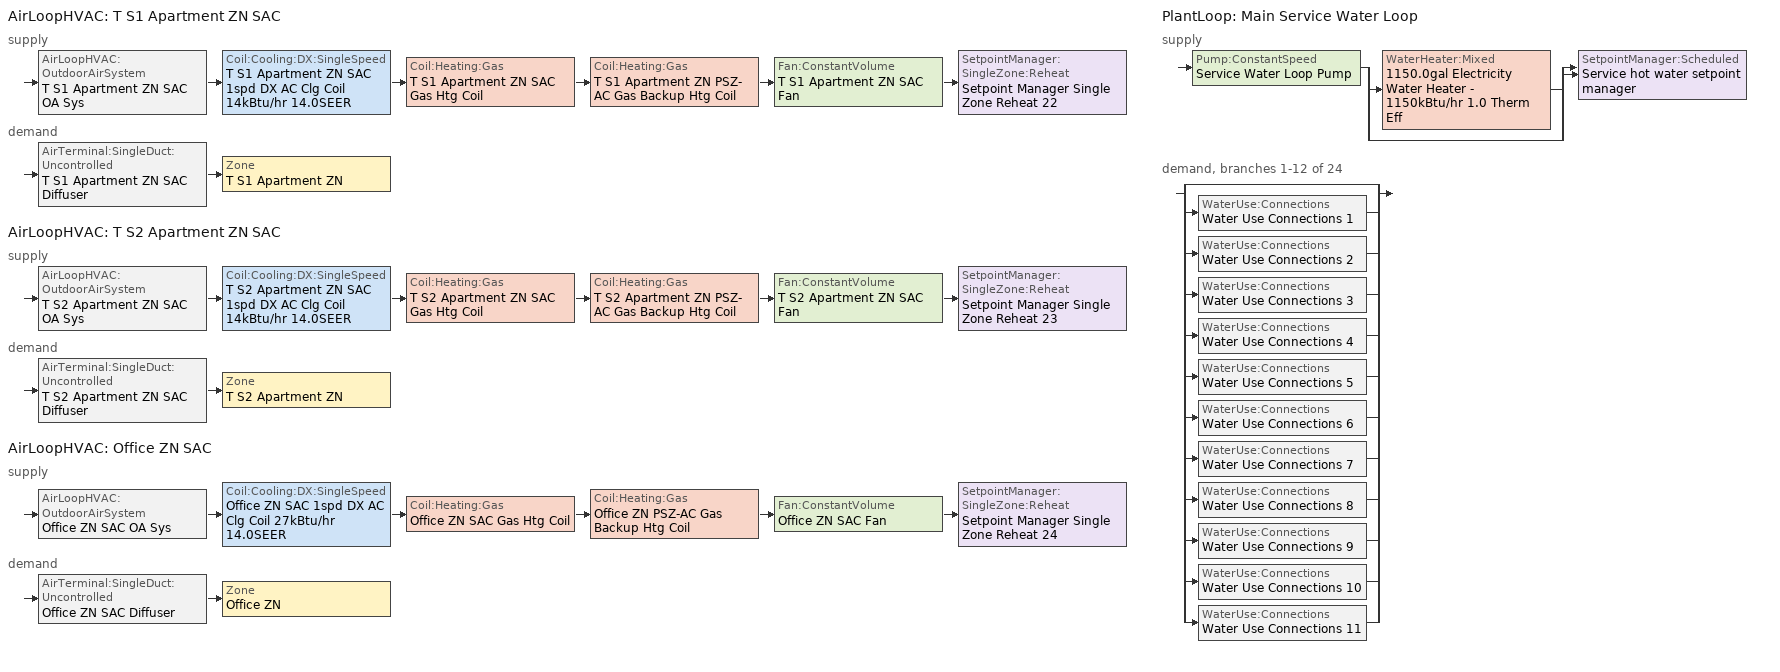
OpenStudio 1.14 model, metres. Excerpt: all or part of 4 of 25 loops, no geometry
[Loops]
AirLoopHVAC 'T S1 Apartment ZN SAC'
 supply: AirLoopHVAC:OutdoorAirSystem 'T S1 Apartment ZN SAC OA Sys' > Coil:Cooling:DX:SingleSpeed 'T S1 Apartment ZN SAC 1spd DX AC Clg Coil 14kBtu/hr 14.0SEER' > Coil:Heating:Gas 'T S1 Apartment ZN SAC Gas Htg Coil' > Coil:Heating:Gas 'T S1 Apartment ZN PSZ-AC Gas Backup Htg Coil' > Fan:ConstantVolume 'T S1 Apartment ZN SAC Fan' > SetpointManager:SingleZone:Reheat 'Setpoint Manager Single Zone Reheat 22'
 demand: AirTerminal:SingleDuct:Uncontrolled 'T S1 Apartment ZN SAC Diffuser' > Zone 'T S1 Apartment ZN'
AirLoopHVAC 'T S2 Apartment ZN SAC'
 supply: AirLoopHVAC:OutdoorAirSystem 'T S2 Apartment ZN SAC OA Sys' > Coil:Cooling:DX:SingleSpeed 'T S2 Apartment ZN SAC 1spd DX AC Clg Coil 14kBtu/hr 14.0SEER' > Coil:Heating:Gas 'T S2 Apartment ZN SAC Gas Htg Coil' > Coil:Heating:Gas 'T S2 Apartment ZN PSZ-AC Gas Backup Htg Coil' > Fan:ConstantVolume 'T S2 Apartment ZN SAC Fan' > SetpointManager:SingleZone:Reheat 'Setpoint Manager Single Zone Reheat 23'
 demand: AirTerminal:SingleDuct:Uncontrolled 'T S2 Apartment ZN SAC Diffuser' > Zone 'T S2 Apartment ZN'
AirLoopHVAC 'Office ZN SAC'
 supply: AirLoopHVAC:OutdoorAirSystem 'Office ZN SAC OA Sys' > Coil:Cooling:DX:SingleSpeed 'Office ZN SAC 1spd DX AC Clg Coil 27kBtu/hr 14.0SEER' > Coil:Heating:Gas 'Office ZN SAC Gas Htg Coil' > Coil:Heating:Gas 'Office ZN PSZ-AC Gas Backup Htg Coil' > Fan:ConstantVolume 'Office ZN SAC Fan' > SetpointManager:SingleZone:Reheat 'Setpoint Manager Single Zone Reheat 24'
 demand: AirTerminal:SingleDuct:Uncontrolled 'Office ZN SAC Diffuser' > Zone 'Office ZN'
PlantLoop 'Main Service Water Loop'
 supply: Pump:ConstantSpeed 'Service Water Loop Pump' > split
  | WaterHeater:Mixed '1150.0gal Electricity Water Heater - 1150kBtu/hr 1.0 Therm Eff'
  | bypass
  join > SetpointManager:Scheduled 'Service hot water setpoint manager'
 demand, branches 1-12 of 24: split
  | bypass
  | WaterUse:Connections 'Water Use Connections 1'
  | WaterUse:Connections 'Water Use Connections 2'
  | WaterUse:Connections 'Water Use Connections 3'
  | WaterUse:Connections 'Water Use Connections 4'
  | WaterUse:Connections 'Water Use Connections 5'
  | WaterUse:Connections 'Water Use Connections 6'
  | WaterUse:Connections 'Water Use Connections 7'
  | WaterUse:Connections 'Water Use Connections 8'
  | WaterUse:Connections 'Water Use Connections 9'
  | WaterUse:Connections 'Water Use Connections 10'
  | WaterUse:Connections 'Water Use Connections 11'
[Sizing:Zone] Zone Cooling Design Supply Air Temperature Input Method=SupplyAirTemperature; Zone Cooling Design Supply Air Temperature {C}=14; Zone Cooling Design Supply Air Temperature Difference {deltaC}=11.11; Zone Heating Design Supply Air Temperature Input Method=SupplyAirTemperature; Zone Heating Design Supply Air Temperature {C}=50; Zone Heating Design Supply Air Temperature Difference {deltaC}=11.11; Zone Cooling Design Supply Air Humidity Ratio {kg-H2O/kg-air}=0.008; Zone Heating Design Supply Air Humidity Ratio {kg-H2O/kg-air}=0.008; Cooling Design Air Flow Method=DesignDay; Heating Design Air Flow Method=DesignDay; Account for Dedicated Outdoor Air System=No; Dedicated Outdoor Air System Control Strategy=NeutralSupplyAir; Dedicated Outdoor Air Low Setpoint Temperature for Design {C}=autosize; Dedicated Outdoor Air High Setpoint Temperature for Design {C}=autosize
T S1 Apartment ZN; Office ZN; T S2 Apartment ZN
[Zone equipment]
T S1 Apartment ZN: T S1 Apartment ZN SAC Diffuser
Office ZN: Office ZN SAC Diffuser
T S2 Apartment ZN: T S2 Apartment ZN SAC Diffuser
[AirLoopHVAC] Availability Schedule=Always On Discrete; Design Supply Air Flow Rate {m3/s}=AutoSize
T S1 Apartment ZN SAC; T S2 Apartment ZN SAC; Office ZN SAC
[Sizing:System] Type of Load to Size On=Sensible; Design Outdoor Air Flow Rate {m3/s}=Autosize; Minimum System Air Flow Ratio=1; Preheat Design Temperature {C}=7; Preheat Design Humidity Ratio {kg-H2O/kg-Air}=0.008; Precool Design Temperature {C}=11; Precool Design Humidity Ratio {kg-H2O/kg-Air}=0.008; Central Cooling Design Supply Air Temperature {C}=12; Central Heating Design Supply Air Temperature {C}=50; Sizing Option=NonCoincident; 100% Outdoor Air in Cooling=No; 100% Outdoor Air in Heating=No; Central Cooling Design Supply Air Humidity Ratio {kg-H2O/kg-Air}=0.008; Central Heating Design Supply Air Humidity Ratio {kg-H2O/kg-Air}=0.008; Cooling Design Air Flow Method=DesignDay; Cooling Design Air Flow Rate {m3/s}=0; Heating Design Air Flow Method=DesignDay; Heating Design Air Flow Rate {m3/s}=0; System Outdoor Air Method=ZoneSum; Zone Maximum Outdoor Air Fraction=1; Cooling Supply Air Flow Rate Per Floor Area {m3/s-m2}=0.00996765; Cooling Fraction of Autosized Cooling Supply Air Flow Rate=1; Cooling Supply Air Flow Rate Per Unit Cooling Capacity {m3/s-W}=3.94755e-05; Heating Supply Air Flow Rate Per Floor Area {m3/s-m2}=0.00996765; Heating Fraction of Autosized Heating Supply Air Flow Rate=1; Heating Fraction of Autosized Cooling Supply Air Flow Rate=1; Heating Supply Air Flow Rate Per Unit Heating Capacity {m3/s-W}=3.15882e-05; Cooling Design Capacity Method=CoolingDesignCapacity; Cooling Design Capacity {W}=autosize; Cooling Design Capacity Per Floor Area {W/m2}=234.7; Fraction of Autosized Cooling Design Capacity=1; Heating Design Capacity Method=HeatingDesignCapacity; Heating Design Capacity {W}=autosize; Heating Design Capacity Per Floor Area {W/m2}=157; Fraction of Autosized Heating Design Capacity=1; Central Cooling Capacity Control Method=OnOff
T S1 Apartment ZN SAC; T S2 Apartment ZN SAC; Office ZN SAC
[SetpointManager:SingleZone:Reheat] Minimum Supply Air Temperature {C}=13; Maximum Supply Air Temperature {C}=45
Name | Control Zone
Setpoint Manager Single Zone Reheat 22 | T S1 Apartment ZN
Setpoint Manager Single Zone Reheat 23 | T S2 Apartment ZN
Setpoint Manager Single Zone Reheat 24 | Office ZN
[Fan:ConstantVolume] Availability Schedule=Always On Discrete; Fan Efficiency=0.55575; Pressure Rise {Pa}=622.722; Maximum Flow Rate {m3/s}=AutoSize; Motor Efficiency=0.855
T S1 Apartment ZN SAC Fan; T S2 Apartment ZN SAC Fan; Office ZN SAC Fan
[Coil:Heating:Gas] Availability Schedule=Always On Discrete; Gas Burner Efficiency=0.8; Nominal Capacity {W}=AutoSize; Parasitic Electric Load {W}=0; Parasitic Gas Load {W}=0
Name | Part Load Fraction Correlation Curve
T S1 Apartment ZN SAC Gas Htg Coil | Curve Cubic 22
T S1 Apartment ZN PSZ-AC Gas Backup Htg Coil; T S2 Apartment ZN PSZ-AC Gas Backup Htg Coil; Office ZN PSZ-AC Gas Backup Htg Coil
T S2 Apartment ZN SAC Gas Htg Coil | Curve Cubic 23
Office ZN SAC Gas Htg Coil | Curve Cubic 24
[Coil:Cooling:DX:SingleSpeed] Availability Schedule=Always On Discrete; Rated Total Cooling Capacity {W}=autosize; Rated Sensible Heat Ratio=autosize; Rated COP {W/W}=4.11713; Rated Air Flow Rate {m3/s}=autosize; Rated Evaporator Fan Power Per Volume Flow Rate {W/(m3/s)}=773.3; Condenser Type=AirCooled; Evaporative Condenser Effectiveness=0; Evaporative Condenser Air Flow Rate {m3/s}=Autosize; Evaporative Condenser Pump Rated Power Consumption {W}=Autosize; Crankcase Heater Capacity {W}=0; Maximum Outdoor Dry-Bulb Temperature for Crankcase Heater Operation {C}=0; Basin Heater Capacity {W/K}=0; Basin Heater Setpoint Temperature {C}=10
Name | Total Cooling Capacity Function of Temperature Curve | Total Cooling Capacity Function of Flow Fraction Curve | Energy Input Ratio Function of Temperature Curve | Energy Input Ratio Function of Flow Fraction Curve | Part Load Fraction Correlation Curve
T S1 Apartment ZN SAC 1spd DX AC Clg Coil 14kBtu/hr 14.0SEER | PSZ-AC_Unitary_PackagecoolCapFT 20 | PSZ-AC_Unitary_PackagecoolFFF 20 | PSZ-AC DX Unitary Package EIRFT 20 | PSZ-AC_Unitary_PackagecoolEIRFFF 20 | PSZ-AC_Unitary_PackagecoolPLR 20
T S2 Apartment ZN SAC 1spd DX AC Clg Coil 14kBtu/hr 14.0SEER | PSZ-AC_Unitary_PackagecoolCapFT 21 | PSZ-AC_Unitary_PackagecoolFFF 21 | PSZ-AC DX Unitary Package EIRFT 21 | PSZ-AC_Unitary_PackagecoolEIRFFF 21 | PSZ-AC_Unitary_PackagecoolPLR 21
Office ZN SAC 1spd DX AC Clg Coil 27kBtu/hr 14.0SEER | PSZ-AC_Unitary_PackagecoolCapFT 15 | PSZ-AC_Unitary_PackagecoolFFF 15 | PSZ-AC DX Unitary Package EIRFT 15 | PSZ-AC_Unitary_PackagecoolEIRFFF 15 | PSZ-AC_Unitary_PackagecoolPLR 15
[Controller:OutdoorAir] Minimum Outdoor Air Flow Rate {m3/s}=Autosize; Maximum Outdoor Air Flow Rate {m3/s}=Autosize; Economizer Control Type=NoEconomizer; Economizer Control Action Type=ModulateFlow; Economizer Maximum Limit Dry-Bulb Temperature {C}=28; Economizer Maximum Limit Enthalpy {J/kg}=64000; Economizer Minimum Limit Dry-Bulb Temperature {C}=-100; Lockout Type=NoLockout; Minimum Limit Type=FixedMinimum; Minimum Outdoor Air Schedule=ApartmentMidRise COMPACT HVAC-ALWAYS 1; High Humidity Control=No
Name | Maximum Fraction of Outdoor Air Schedule | Controller Mechanical Ventilation | Heat Recovery Bypass Control Type
T S1 Apartment ZN SAC OA Sys Controller | TS1ApartmentZNSACmaxOASch | Controller Mechanical Ventilation 22 | BypassWhenOAFlowGreaterThanMinimum
T S2 Apartment ZN SAC OA Sys Controller | TS2ApartmentZNSACmaxOASch | Controller Mechanical Ventilation 23 | BypassWhenOAFlowGreaterThanMinimum
Office ZN SAC OA Sys Controller | OfficeZNSACmaxOASch | Controller Mechanical Ventilation 24 | BypassWhenWithinEconomizerLimits
[Controller:MechanicalVentilation] Availability Schedule=Always On Discrete; System Outdoor Air Method=ZoneSum
Controller Mechanical Ventilation 22; Controller Mechanical Ventilation 23; Controller Mechanical Ventilation 24
[AirLoopHVAC:OutdoorAirSystem]
Name | Controller
T S1 Apartment ZN SAC OA Sys | T S1 Apartment ZN SAC OA Sys Controller
T S2 Apartment ZN SAC OA Sys | T S2 Apartment ZN SAC OA Sys Controller
Office ZN SAC OA Sys | Office ZN SAC OA Sys Controller
[AirTerminal:SingleDuct:Uncontrolled] Availability Schedule=Always On Discrete; Maximum Air Flow Rate {m3/s}=AutoSize
T S1 Apartment ZN SAC Diffuser; T S2 Apartment ZN SAC Diffuser; Office ZN SAC Diffuser
[PlantLoop]
Main Service Water Loop: Maximum Loop Temperature {C}=60; Minimum Loop Temperature {C}=10; Plant Loop Volume {m3}=Autocalculate; Load Distribution Scheme=Optimal
[Sizing:Plant]
Main Service Water Loop: Loop Type=Heating; Design Loop Exit Temperature {C}=60; Loop Design Temperature Difference {deltaC}=5; Sizing Option=NonCoincident; Zone Timesteps in Averaging Window=1; Coincident Sizing Factor Mode=None
[SetpointManager:Scheduled]
Service hot water setpoint manager: Control Variable=Temperature; Schedule=Service Water Loop Temp - 140F
[Pump:ConstantSpeed]
Service Water Loop Pump: Rated Flow Rate {m3/s}=autosize; Rated Pump Head {Pa}=0.01; Rated Power Consumption {W}=autosize; Motor Efficiency=0.7; Fraction of Motor Inefficiencies to Fluid Stream=0; Pump Control Type=Intermittent
[WaterHeater:Mixed]
1150.0gal Electricity Water Heater - 1150kBtu/hr 1.0 Therm Eff: Tank Volume {m3}=4.35322; Setpoint Temperature Schedule=Service Water Loop Temp - 140F; Deadband Temperature Difference {deltaC}=2; Maximum Temperature Limit {C}=82.2222; Heater Control Type=Cycle; Heater Maximum Capacity {W}=337032; Heater Fuel Type=Electricity; Heater Thermal Efficiency=1; Off Cycle Parasitic Fuel Consumption Rate {W}=25.717; Off Cycle Parasitic Fuel Type=Electricity; Off Cycle Parasitic Heat Fraction to Tank=0; On Cycle Parasitic Fuel Consumption Rate {W}=25.717; On Cycle Parasitic Fuel Type=Electricity; On Cycle Parasitic Heat Fraction to Tank=0; Ambient Temperature Indicator=Schedule; Ambient Temperature Schedule=Water Heater Ambient Temp Schedule - 70F; Off Cycle Loss Coefficient to Ambient Temperature {W/K}=2.01256; On Cycle Loss Coefficient to Ambient Temperature {W/K}=2.01256; Use Side Effectiveness=1; Source Side Effectiveness=1; Use Side Design Flow Rate {m3/s}=autosize; Source Side Design Flow Rate {m3/s}=autosize; Indirect Water Heating Recovery Time {hr}=1.5
[WaterUse:Connections]
Name | Water Use Equipment Name 1
Water Use Connections 1 | G sw apartment Service Water Use 0.06gal/min
Water Use Connections 2 | G nw apartment Service Water Use 0.06gal/min
Water Use Connections 3 | G ne apartment Service Water Use 0.06gal/min
Water Use Connections 4 | G n1 apartment Service Water Use 0.06gal/min
Water Use Connections 5 | G n2 apartment Service Water Use 0.06gal/min
Water Use Connections 6 | G s1 apartment Service Water Use 0.06gal/min
Water Use Connections 7 | G s2 apartment Service Water Use 0.06gal/min
Water Use Connections 8 | M sw apartment Service Water Use 0.12gal/min
Water Use Connections 9 | M nw apartment Service Water Use 0.12gal/min
Water Use Connections 10 | M se apartment Service Water Use 0.12gal/min
Water Use Connections 11 | M ne apartment Service Water Use 0.12gal/min
[WaterUse:Equipment:Definition]
Name | Peak Flow Rate {m3/s} | Target Temperature Schedule | Sensible Fraction Schedule | Latent Fraction Schedule
G sw apartment Service Water Use Def 0.06gal/min | 3.65887e-06 | Schedule Ruleset 5 | Schedule Ruleset 3 | Schedule Ruleset 4
G nw apartment Service Water Use Def 0.06gal/min | 3.65887e-06 | Schedule Ruleset 8 | Schedule Ruleset 6 | Schedule Ruleset 7
G ne apartment Service Water Use Def 0.06gal/min | 3.65887e-06 | Schedule Ruleset 11 | Schedule Ruleset 9 | Schedule Ruleset 10
G n1 apartment Service Water Use Def 0.06gal/min | 3.65887e-06 | Schedule Ruleset 14 | Schedule Ruleset 12 | Schedule Ruleset 13
G n2 apartment Service Water Use Def 0.06gal/min | 3.65887e-06 | Schedule Ruleset 17 | Schedule Ruleset 15 | Schedule Ruleset 16
G s1 apartment Service Water Use Def 0.06gal/min | 3.65887e-06 | Schedule Ruleset 20 | Schedule Ruleset 18 | Schedule Ruleset 19
G s2 apartment Service Water Use Def 0.06gal/min | 3.65887e-06 | Schedule Ruleset 23 | Schedule Ruleset 21 | Schedule Ruleset 22
M sw apartment Service Water Use Def 0.12gal/min | 7.31775e-06 | Schedule Ruleset 26 | Schedule Ruleset 24 | Schedule Ruleset 25
M nw apartment Service Water Use Def 0.12gal/min | 7.31775e-06 | Schedule Ruleset 29 | Schedule Ruleset 27 | Schedule Ruleset 28
M se apartment Service Water Use Def 0.12gal/min | 7.31775e-06 | Schedule Ruleset 32 | Schedule Ruleset 30 | Schedule Ruleset 31
M ne apartment Service Water Use Def 0.12gal/min | 7.31775e-06 | Schedule Ruleset 35 | Schedule Ruleset 33 | Schedule Ruleset 34
[WaterUse:Equipment] Flow Rate Fraction Schedule=ApartmentMidRise APT_DHW_SCH
Name | Water Use Equipment Definition
G sw apartment Service Water Use 0.06gal/min | G sw apartment Service Water Use Def 0.06gal/min
G nw apartment Service Water Use 0.06gal/min | G nw apartment Service Water Use Def 0.06gal/min
G ne apartment Service Water Use 0.06gal/min | G ne apartment Service Water Use Def 0.06gal/min
G n1 apartment Service Water Use 0.06gal/min | G n1 apartment Service Water Use Def 0.06gal/min
G n2 apartment Service Water Use 0.06gal/min | G n2 apartment Service Water Use Def 0.06gal/min
G s1 apartment Service Water Use 0.06gal/min | G s1 apartment Service Water Use Def 0.06gal/min
G s2 apartment Service Water Use 0.06gal/min | G s2 apartment Service Water Use Def 0.06gal/min
M sw apartment Service Water Use 0.12gal/min | M sw apartment Service Water Use Def 0.12gal/min
M nw apartment Service Water Use 0.12gal/min | M nw apartment Service Water Use Def 0.12gal/min
M se apartment Service Water Use 0.12gal/min | M se apartment Service Water Use Def 0.12gal/min
M ne apartment Service Water Use 0.12gal/min | M ne apartment Service Water Use Def 0.12gal/min
[EnergyManagementSystem:Sensor]
Name | Output Variable or Output Meter Index Key | Output Variable or Output Meter
OfficeZNSACDATRqd | Node 305 | System Node Setpoint Temperature
TNWApartmentZNSACOAFlowMass | Node 225 | System Node Mass Flow Rate
OATF_20; OATF_21; OATF_22; OATF_23 | Environment | Site Outdoor Air Drybulb Temperature
OAWBC_20; OAWBC_21; OAWBC_22; OAWBC_23 | Environment | Site Outdoor Air Wetbulb Temperature
TS1ApartmentZNSACOASch; TS2ApartmentZNSACOASch; TSEApartmentZNSACOASch; TSWApartmentZNSACOASch | ApartmentMidRise COMPACT HVAC-ALWAYS 1 | Schedule Value
TS1ApartmentZNSACOAFlowMass | Node 285 | System Node Mass Flow Rate
TS1ApartmentZNSACDATRqd | Node 281 | System Node Setpoint Temperature
TS2ApartmentZNSACOAFlowMass | Node 297 | System Node Mass Flow Rate
TS2ApartmentZNSACDATRqd | Node 293 | System Node Setpoint Temperature
TSEApartmentZNSACOAFlowMass | Node 237 | System Node Mass Flow Rate
TSWApartmentZNSACOAFlowMass | Node 213 | System Node Mass Flow Rate
[EnergyManagementSystem:InternalVariable] Internal Data Type=Outdoor Air Controller Minimum Mass Flow Rate
Name | Internal Data Index Key
OfficeZNSACOADesignMass | Office ZN SAC OA Sys Controller
TS1ApartmentZNSACOADesignMass | T S1 Apartment ZN SAC OA Sys Controller
TS2ApartmentZNSACOADesignMass | T S2 Apartment ZN SAC OA Sys Controller
[EnergyManagementSystem:Program]
GN1ApartmentZNSACSetNumberofStages: SET GN1ApartmentZNSACNumberofStages = 1
[Schedule:Ruleset]
ApartmentMidRise COMPACT HVAC-ALWAYS 1: Default Day Schedule=ApartmentMidRise COMPACT HVAC-ALWAYS 1 Default; Summer Design Day Schedule=ApartmentMidRise COMPACT HVAC-ALWAYS 1 Summer Design Day; Winter Design Day Schedule=ApartmentMidRise COMPACT HVAC-ALWAYS 1 Winter Design Day
Service Water Loop Temp - 140F: Default Day Schedule=Service Water Loop Temp - 140F Default
Water Heater Ambient Temp Schedule - 70F: Default Day Schedule=Water Heater Ambient Temp Schedule - 70F Default
Schedule Ruleset 3: Default Day Schedule=Schedule Day 47
Schedule Ruleset 4: Default Day Schedule=Schedule Day 48
Schedule Ruleset 5: Default Day Schedule=Schedule Day 49
ApartmentMidRise APT_DHW_SCH: Default Day Schedule=ApartmentMidRise APT_DHW_SCH Default; Summer Design Day Schedule=ApartmentMidRise APT_DHW_SCH Summer Design Day; Winter Design Day Schedule=ApartmentMidRise APT_DHW_SCH Winter Design Day
Schedule Ruleset 6: Default Day Schedule=Schedule Day 52
Schedule Ruleset 7: Default Day Schedule=Schedule Day 53
Schedule Ruleset 8: Default Day Schedule=Schedule Day 54
Schedule Ruleset 9: Default Day Schedule=Schedule Day 55
Schedule Ruleset 10: Default Day Schedule=Schedule Day 56
Schedule Ruleset 11: Default Day Schedule=Schedule Day 57
Schedule Ruleset 12: Default Day Schedule=Schedule Day 58
Schedule Ruleset 13: Default Day Schedule=Schedule Day 59
Schedule Ruleset 14: Default Day Schedule=Schedule Day 60
Schedule Ruleset 15: Default Day Schedule=Schedule Day 61
Schedule Ruleset 16: Default Day Schedule=Schedule Day 62
Schedule Ruleset 17: Default Day Schedule=Schedule Day 63
Schedule Ruleset 18: Default Day Schedule=Schedule Day 64
Schedule Ruleset 19: Default Day Schedule=Schedule Day 65
Schedule Ruleset 20: Default Day Schedule=Schedule Day 66
Schedule Ruleset 21: Default Day Schedule=Schedule Day 67
Schedule Ruleset 22: Default Day Schedule=Schedule Day 68
Schedule Ruleset 23: Default Day Schedule=Schedule Day 69
Schedule Ruleset 24: Default Day Schedule=Schedule Day 70
Schedule Ruleset 25: Default Day Schedule=Schedule Day 71
Schedule Ruleset 26: Default Day Schedule=Schedule Day 72
Schedule Ruleset 27: Default Day Schedule=Schedule Day 73
Schedule Ruleset 28: Default Day Schedule=Schedule Day 74
Schedule Ruleset 29: Default Day Schedule=Schedule Day 75
Schedule Ruleset 30: Default Day Schedule=Schedule Day 76
Schedule Ruleset 31: Default Day Schedule=Schedule Day 77
Schedule Ruleset 32: Default Day Schedule=Schedule Day 78
Schedule Ruleset 33: Default Day Schedule=Schedule Day 79
Schedule Ruleset 34: Default Day Schedule=Schedule Day 80
Schedule Ruleset 35: Default Day Schedule=Schedule Day 81
OfficeZNSACmaxOASch: Default Day Schedule=OfficeZNSACmaxOASchDefault
TS1ApartmentZNSACmaxOASch: Default Day Schedule=TS1ApartmentZNSACmaxOASchDefault
TS2ApartmentZNSACmaxOASch: Default Day Schedule=TS2ApartmentZNSACmaxOASchDefault
[Schedule:Day]
ApartmentMidRise COMPACT HVAC-ALWAYS 1 Default; ApartmentMidRise COMPACT HVAC-ALWAYS 1 Winter Design Day; ApartmentMidRise COMPACT HVAC-ALWAYS 1 Summer Design Day: 24, 0, 1
Service Water Loop Temp - 140F Default; Schedule Day 49; Schedule Day 54; Schedule Day 57; Schedule Day 60; Schedule Day 63; Schedule Day 66; Schedule Day 69; Schedule Day 72; Schedule Day 75; Schedule Day 78; Schedule Day 81: 24, 0, 60
Water Heater Ambient Temp Schedule - 70F Default: 24, 0, 21.1111
Schedule Day 47; Schedule Day 52; Schedule Day 55; Schedule Day 58; Schedule Day 61; Schedule Day 64; Schedule Day 67; Schedule Day 70; Schedule Day 73; Schedule Day 76; Schedule Day 79: 24, 0, 0.2
Schedule Day 48; Schedule Day 53; Schedule Day 56; Schedule Day 59; Schedule Day 62; Schedule Day 65; Schedule Day 68; Schedule Day 71; Schedule Day 74; Schedule Day 77; Schedule Day 80: 24, 0, 0.05
ApartmentMidRise APT_DHW_SCH Default; ApartmentMidRise APT_DHW_SCH Winter Design Day; ApartmentMidRise APT_DHW_SCH Summer Design Day: 1, 0, 0.08, 2, 0, 0.04, 4, 0, 0.01, 5, 0, 0.04, 6, 0, 0.27, 7, 0, 0.94, 8, 0, 1, 9, 0, 0.96, 10, 0, 0.84, 11, 0, 0.76, 12, 0, 0.61, 13, 0, 0.53, 14, 0, 0.47, 15, 0, 0.41, 16, 0, 0.47, 17, 0, 0.55, 18, 0, 0.73, 19, 0, 0.86, 20, 0, 0.82, 21, 0, 0.75, 22, 0, 0.61, 23, 0, 0.53, 24, 0, 0.29
OfficeZNSACmaxOASchDefault; TS1ApartmentZNSACmaxOASchDefault; TS2ApartmentZNSACmaxOASchDefault: 24, 0, 0.7
[Schedule:Constant]
Always On Discrete: Value=1
[Curve:Cubic] Coefficient1 Constant=0.8; Coefficient2 x=0.2; Coefficient3 x**2=0; Coefficient4 x**3=0; Minimum Value of x=0; Maximum Value of x=1
Curve Cubic 22; Curve Cubic 23; Curve Cubic 24
[Curve:Biquadratic] Minimum Value of x=12.77778; Maximum Value of x=23.88889; Minimum Value of y=21.11111; Maximum Value of y=46.11111
Name | Coefficient1 Constant | Coefficient2 x | Coefficient3 x**2 | Coefficient4 y | Coefficient5 y**2 | Coefficient6 x*y
PSZ-AC_Unitary_PackagecoolCapFT 15; PSZ-AC_Unitary_PackagecoolCapFT 20; PSZ-AC_Unitary_PackagecoolCapFT 21 | 0.766956 | 0.0107756 | -4.14703e-05 | 0.00134961 | -0.000261144 | 0.000457488
PSZ-AC DX Unitary Package EIRFT 15; PSZ-AC DX Unitary Package EIRFT 20; PSZ-AC DX Unitary Package EIRFT 21 | 0.297145 | 0.0430933 | -0.000748766 | 0.00597727 | 0.000482112 | -0.000956448
[Curve:Quadratic]
Name | Coefficient1 Constant | Coefficient2 x | Coefficient3 x**2 | Minimum Value of x | Maximum Value of x
PSZ-AC_Unitary_PackagecoolFFF 15; PSZ-AC_Unitary_PackagecoolFFF 20; PSZ-AC_Unitary_PackagecoolFFF 21 | 0.8 | 0.2 | 0 | 0.5 | 1.5
PSZ-AC_Unitary_PackagecoolEIRFFF 15; PSZ-AC_Unitary_PackagecoolEIRFFF 20; PSZ-AC_Unitary_PackagecoolEIRFFF 21 | 1.156 | -0.1816 | 0.0256 | 0.5 | 1.5
PSZ-AC_Unitary_PackagecoolPLR 15; PSZ-AC_Unitary_PackagecoolPLR 20; PSZ-AC_Unitary_PackagecoolPLR 21 | 0.75 | 0.25 | 0 | 0 | 1
